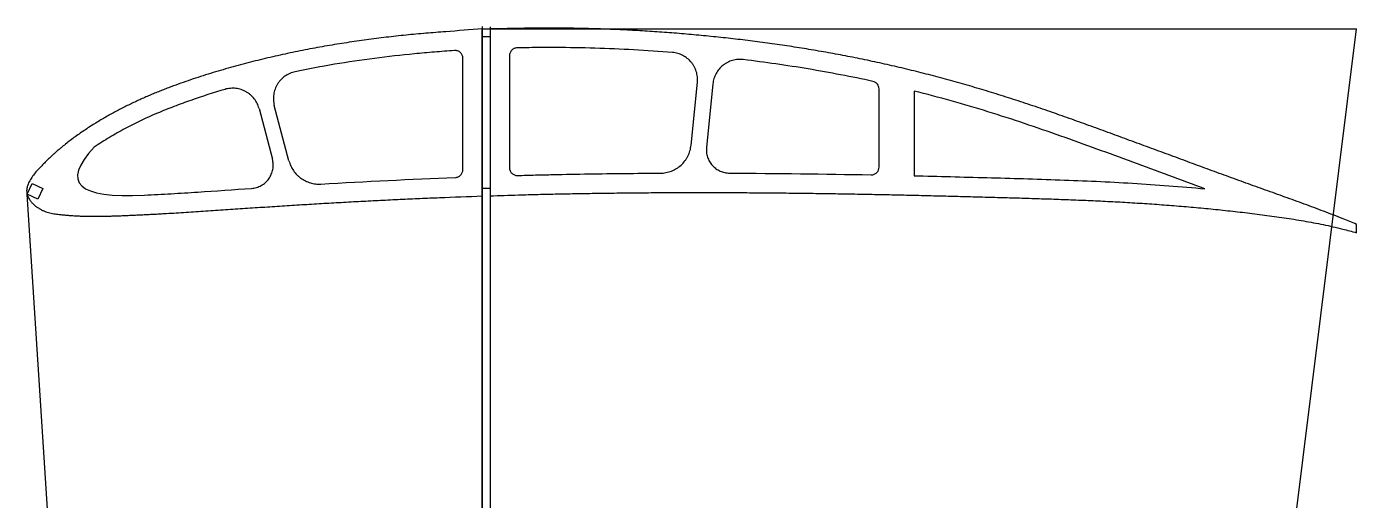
# Model space of a CAD drawing. Header units: millimetres. Extents: x -11497 to 404, y -3854 to 414.
# Drawn here: x -7866.4 to -7524.4, y -1705.2 to -1583.3 of the extents above; entities that cross this region are included whole.
import ezdxf

# ---------------------------------------------------------------- set-up
doc = ezdxf.new("R2010")
doc.units = ezdxf.units.MM
doc.layers.add('7', color=1, linetype='Continuous')
doc.layers.add('剖面线层', color=2, linetype='Continuous', lineweight=25)

msp = doc.modelspace()

# ---------------------------------------------------------------- linework, layer by layer
for p, q in [((-7749.1814, -1585.9297), (-7749.1814, -1583.9394)), ((-7747.1814, -1585.9297), (-7749.1814, -1585.9297)), ((-7747.1814, -1583.9297), (-7747.1814, -1585.9297)), ((-7749.1814, -1626.9079), (-7749.1814, -1624.9079)), ((-7749.1814, -1624.9079), (-7747.1814, -1624.9079)), ((-7747.1814, -1624.9079), (-7747.1814, -1626.8615))]:
    msp.add_line(p, q)
at = {"color": 7, "linetype": 'Continuous', "lineweight": 25}
for p, q in [((-7754.1814, -1620.1497), (-7754.1814, -1591.484)), ((-7742.1814, -1590.8058), (-7742.1814, -1619.6269)), ((-7695.4885, -1613.8386), (-7693.8636, -1597.6664)), ((-7689.8839, -1598.0685), (-7691.5267, -1614.4199)), ((-7647.142, -1619.4644), (-7647.142, -1599.3783)), ((-7638.142, -1599.9003), (-7638.142, -1621.7026)), ((-7798.8907, -1617.8893), (-7802.6675, -1603.5969)), ((-7806.5927, -1604.3996), (-7803.1492, -1617.4308)), ((-7848.9586, -1614.3426), (-7848.9582, -1614.343)), ((-7866.2181, -1626.4508), (-7864.9503, -1623.7318)), ((-7864.9503, -1623.7318), (-7862.2314, -1624.9997)), ((-7863.4992, -1627.7186), (-7866.2181, -1626.4508)), ((-7862.2314, -1624.9997), (-7863.4992, -1627.7186)), ((-7524.388, -1636.3591), (-7524.388, -1634.2078))]:
    msp.add_line(p, q, dxfattribs=at)
for points, knots in [([(-7749.1814, -1583.9394), (-7752.3142, -1584.1586), (-7757.1475, -1584.5434), (-7763.6863, -1585.0322), (-7768.7878, -1585.5162), (-7773.8808, -1586.0735), (-7778.9628, -1586.7188), (-7784.0325, -1587.4507), (-7789.0882, -1588.2738), (-7793.3055, -1589.0455), (-7796.6923, -1589.7134), (-7799.2534, -1590.2488), (-7801.8088, -1590.8076), (-7804.3577, -1591.3951), (-7806.9005, -1592.009), (-7809.4373, -1592.6504), (-7811.9897, -1593.3262), (-7814.5572, -1594.0358), (-7817.1378, -1594.7838), (-7819.7084, -1595.5641), (-7822.2672, -1596.3824), (-7824.8149, -1597.2358), (-7827.3496, -1598.1299), (-7829.4651, -1598.9174), (-7831.1692, -1599.5747), (-7832.4654, -1600.0908), (-7833.757, -1600.6181), (-7835.0415, -1601.1609), (-7836.3198, -1601.7156), (-7837.5901, -1602.2866), (-7838.8726, -1602.8835), (-7840.168, -1603.5052), (-7841.4732, -1604.1576), (-7842.7711, -1604.826), (-7844.0585, -1605.5166), (-7845.339, -1606.2266), (-7846.6113, -1606.9585), (-7847.9113, -1607.7321), (-7849.2363, -1608.5491), (-7850.5818, -1609.4117), (-7851.9101, -1610.2961), (-7853.2153, -1611.2024), (-7854.4941, -1612.1262), (-7855.7397, -1613.0689), (-7856.7975, -1613.9048), (-7857.6757, -1614.6305), (-7858.3921, -1615.2374), (-7859.1008, -1615.8628), (-7859.8116, -1616.5058), (-7860.5271, -1617.1762), (-7861.2533, -1617.8772), (-7862.0756, -1618.6951), (-7862.9916, -1619.6295), (-7863.9546, -1620.6965), (-7864.8383, -1621.8037), (-7865.5791, -1622.9432), (-7866.1188, -1624.1041), (-7866.3992, -1625.2897), (-7866.3159, -1626.3259), (-7866.1013, -1626.9949), (-7865.8434, -1627.4311), (-7865.6052, -1627.9062), (-7865.1299, -1628.4884), (-7864.546, -1629.0895), (-7863.8841, -1629.633), (-7863.175, -1630.1166), (-7862.4604, -1630.5134), (-7861.7566, -1630.8258), (-7861.075, -1631.0679), (-7860.3874, -1631.2592), (-7859.6955, -1631.4101), (-7858.9994, -1631.5268), (-7858.3005, -1631.6215), (-7857.416, -1631.7204), (-7856.3457, -1631.8229), (-7855.0888, -1631.9236), (-7853.8282, -1632.0014), (-7852.5653, -1632.0589), (-7851.3009, -1632.101), (-7850.0355, -1632.1233), (-7848.7691, -1632.1326), (-7847.5027, -1632.1238), (-7846.2367, -1632.1043), (-7844.9718, -1632.0732), (-7843.7075, -1632.0333), (-7842.4433, -1631.9861), (-7841.1792, -1631.9345), (-7839.9144, -1631.8782), (-7838.6492, -1631.8203), (-7837.3831, -1631.7625), (-7836.1174, -1631.7001), (-7834.8515, -1631.6377), (-7833.5859, -1631.5735), (-7832.32, -1631.5054), (-7830.6309, -1631.4127), (-7828.5192, -1631.2911), (-7825.9853, -1631.1349), (-7823.4523, -1630.9743), (-7820.9196, -1630.8059), (-7818.3874, -1630.6358), (-7815.8547, -1630.4634), (-7813.3218, -1630.2892), (-7810.7884, -1630.1188), (-7808.2553, -1629.9476), (-7805.7223, -1629.7813), (-7803.1896, -1629.6142), (-7800.6566, -1629.4511), (-7798.123, -1629.2909), (-7794.7463, -1629.0815), (-7790.5265, -1628.8273), (-7785.4638, -1628.5364), (-7780.4012, -1628.2614), (-7775.3383, -1627.9989), (-7770.2741, -1627.7541), (-7765.2083, -1627.5228), (-7758.1778, -1627.2279), (-7752.8352, -1627.0269), (-7749.1814, -1626.9079)], [0, 0, 0, 0, 0.037810127, 0.058378142, 0.078944165, 0.099502757, 0.120062306, 0.140618196, 0.161171844, 0.181730392, 0.192232993, 0.202733734, 0.213231801, 0.223726436, 0.234226583, 0.244725708, 0.255230035, 0.266014973, 0.276796177, 0.287577874, 0.298358395, 0.309139928, 0.31992681, 0.330717371, 0.336315928, 0.341916893, 0.34751551, 0.353112043, 0.35870546, 0.364292741, 0.369880161, 0.375736121, 0.381592742, 0.387447349, 0.393312559, 0.399182199, 0.405074118, 0.410984135, 0.41739554, 0.423814744, 0.430225953, 0.436607106, 0.442946104, 0.449218507, 0.455412895, 0.459176702, 0.462934888, 0.466716263, 0.470556156, 0.474475231, 0.47851987, 0.482707985, 0.488439354, 0.49427259, 0.500005689, 0.505479778, 0.510596009, 0.515360546, 0.519964911, 0.522941483, 0.523713317, 0.526061566, 0.529321954, 0.532702959, 0.536149006, 0.539609724, 0.543025292, 0.545975002, 0.548870241, 0.551727175, 0.554561889, 0.557391908, 0.560223219, 0.563052882, 0.568106577, 0.573167981, 0.578234398, 0.583311455, 0.588388324, 0.593465992, 0.598549122, 0.603634584, 0.60871431, 0.613792524, 0.618869059, 0.62394358, 0.629023617, 0.634100922, 0.639186879, 0.644273168, 0.649360468, 0.654444114, 0.659532454, 0.664617865, 0.669708001, 0.679898873, 0.690085219, 0.700273946, 0.710457126, 0.720645539, 0.730830795, 0.741020462, 0.751213282, 0.761401695, 0.771588867, 0.781775629, 0.79196117, 0.802149496, 0.812340623, 0.832694999, 0.853048018, 0.873395476, 0.893737901, 0.914086761, 0.934438591, 0.95479294, 0.998807953, 0.998807953, 0.998807953, 0.998807953]), ([(-7524.388, -1634.2078), (-7525.524, -1633.7144), (-7527.5068, -1632.9139), (-7530.3148, -1631.7918), (-7532.8071, -1630.8316), (-7535.2927, -1629.8935), (-7537.7848, -1628.9736), (-7540.2815, -1628.0658), (-7542.7817, -1627.168), (-7545.2829, -1626.2712), (-7548.6192, -1625.0799), (-7552.784, -1623.5774), (-7557.7757, -1621.7623), (-7562.7635, -1619.9398), (-7567.7468, -1618.106), (-7572.7297, -1616.2704), (-7577.7127, -1614.4315), (-7582.6887, -1612.5977), (-7587.6578, -1610.7697), (-7592.6226, -1608.9591), (-7597.5951, -1607.1719), (-7602.5777, -1605.4161), (-7607.576, -1603.7042), (-7612.592, -1602.0433), (-7617.5931, -1600.4559), (-7622.5794, -1598.9479), (-7627.55, -1597.5219), (-7632.5396, -1596.1655), (-7637.5484, -1594.882), (-7642.5752, -1593.6709), (-7647.6198, -1592.5323), (-7652.654, -1591.4765), (-7657.6752, -1590.4993), (-7662.6813, -1589.6003), (-7667.6987, -1588.7728), (-7672.7266, -1588.0107), (-7677.7648, -1587.3153), (-7682.812, -1586.6818), (-7687.857, -1586.1117), (-7692.8977, -1585.602), (-7697.9329, -1585.1519), (-7702.972, -1584.7616), (-7708.0147, -1584.433), (-7713.0612, -1584.1628), (-7718.1115, -1583.957), (-7723.1673, -1583.8128), (-7728.2264, -1583.7288), (-7733.2883, -1583.7135), (-7739.6068, -1583.7709), (-7744.2369, -1583.9015), (-7747.1814, -1583.9297)], [0, 0, 0, 0, 0.015987774, 0.027603423, 0.039037682, 0.050468654, 0.061901065, 0.073332522, 0.084764442, 0.096196547, 0.107635555, 0.13049922, 0.153355397, 0.176207116, 0.199054455, 0.221907143, 0.24476251, 0.267624717, 0.290371373, 0.313115788, 0.335849145, 0.358586315, 0.381317376, 0.404055046, 0.426798515, 0.449053993, 0.471304814, 0.493555415, 0.515804196, 0.538055804, 0.560305634, 0.58256543, 0.604458081, 0.626342623, 0.64822472, 0.670106377, 0.69199188, 0.713881813, 0.735775608, 0.757534826, 0.779287847, 0.80103746, 0.82278231, 0.844525637, 0.866279057, 0.888033004, 0.909820868, 0.931599156, 0.953379782, 0.991393692, 0.991393692, 0.991393692, 0.991393692]), ([(-7756.3344, -1589.4899), (-7758.0544, -1589.6219), (-7759.7747, -1589.751), (-7763.2139, -1590.0239), (-7764.9323, -1590.1725), (-7770.082, -1590.6745), (-7773.5103, -1591.059), (-7780.3544, -1591.9551), (-7783.7714, -1592.4628), (-7790.5738, -1593.6096), (-7793.9612, -1594.2488), (-7797.3342, -1594.957)], [0, 0, 0, 0, 0.125, 0.125, 0.25, 0.25, 0.5, 0.5, 0.75, 0.75, 1, 1, 1, 1]), ([(-7754.1814, -1591.484), (-7754.1814, -1591.3455), (-7754.1956, -1591.2093), (-7754.2514, -1590.9418), (-7754.2938, -1590.8088), (-7754.4037, -1590.5574), (-7754.4709, -1590.4385), (-7754.63, -1590.2144), (-7754.7218, -1590.1098), (-7755.0224, -1589.8313), (-7755.2638, -1589.686), (-7755.6512, -1589.5507), (-7755.787, -1589.5185), (-7756.0592, -1589.483), (-7756.1963, -1589.4793), (-7756.3344, -1589.4899)], [0, 0, 0, 0, 0.125, 0.125, 0.25, 0.25, 0.375, 0.375, 0.5, 0.5, 0.75, 0.75, 0.875, 0.875, 1, 1, 1, 1]), ([(-7740.2213, -1588.8062), (-7740.3516, -1588.8088), (-7740.4796, -1588.824), (-7740.7309, -1588.8785), (-7740.8554, -1588.9184), (-7741.0931, -1589.021), (-7741.2056, -1589.0832), (-7741.4182, -1589.2289), (-7741.5189, -1589.3133), (-7741.6994, -1589.4972), (-7741.7802, -1589.5972), (-7741.9227, -1589.8136), (-7741.9836, -1589.9291), (-7742.1297, -1590.286), (-7742.1814, -1590.5451), (-7742.1814, -1590.8058)], [0, 0, 0, 0, 0.125, 0.125, 0.25, 0.25, 0.375, 0.375, 0.5, 0.5, 0.625, 0.625, 0.75, 0.75, 1, 1, 1, 1]), ([(-7700.2835, -1589.9877), (-7706.9123, -1589.4663), (-7713.5544, -1589.1019), (-7723.5385, -1588.8022), (-7726.8699, -1588.7421), (-7731.8726, -1588.7181), (-7733.5411, -1588.7212), (-7736.8798, -1588.7474), (-7738.5502, -1588.7728), (-7740.2213, -1588.8062)], [0, 0, 0, 0, 0.5, 0.5, 0.75, 0.75, 0.875, 0.875, 1, 1, 1, 1]), ([(-7693.8636, -1597.6664), (-7693.8168, -1597.2001), (-7693.817, -1596.7363), (-7693.9087, -1595.8134), (-7694.0021, -1595.3504), (-7694.2748, -1594.4649), (-7694.4537, -1594.0388), (-7694.7867, -1593.425), (-7694.9091, -1593.2241), (-7695.1706, -1592.8396), (-7695.3101, -1592.6549), (-7695.7546, -1592.1232), (-7696.0871, -1591.7969), (-7696.8166, -1591.2124), (-7697.2048, -1590.9607), (-7698.0265, -1590.536), (-7698.4648, -1590.3621), (-7699.3592, -1590.1071), (-7699.8163, -1590.0245), (-7700.2835, -1589.9877)], [0, 0, 0, 0, 0.125, 0.125, 0.25, 0.25, 0.375, 0.375, 0.4375, 0.4375, 0.5, 0.5, 0.625, 0.625, 0.75, 0.75, 0.875, 0.875, 1, 1, 1, 1]), ([(-7682.0615, -1591.8195), (-7682.5268, -1591.7625), (-7682.9907, -1591.7525), (-7683.9157, -1591.8238), (-7684.3808, -1591.9068), (-7685.2725, -1592.1597), (-7685.7026, -1592.329), (-7686.324, -1592.6483), (-7686.5277, -1592.7662), (-7686.9181, -1593.019), (-7687.1059, -1593.1543), (-7687.6477, -1593.5869), (-7687.9815, -1593.912), (-7688.5826, -1594.6285), (-7688.843, -1595.0111), (-7689.286, -1595.8233), (-7689.4697, -1596.2578), (-7689.7444, -1597.1467), (-7689.837, -1597.6021), (-7689.8839, -1598.0685)], [0, 0, 0, 0, 0.125, 0.125, 0.25, 0.25, 0.375, 0.375, 0.4375, 0.4375, 0.5, 0.5, 0.625, 0.625, 0.75, 0.75, 0.875, 0.875, 1, 1, 1, 1]), ([(-7648.7177, -1597.4241), (-7654.2521, -1596.22), (-7659.7986, -1595.1586), (-7670.9141, -1593.3015), (-7676.483, -1592.5037), (-7682.0615, -1591.8195)], [0, 0, 0, 0, 0.5, 0.5, 1, 1, 1, 1]), ([(-7797.3342, -1594.957), (-7797.8015, -1595.0551), (-7798.2517, -1595.199), (-7799.1187, -1595.5754), (-7799.5384, -1595.8109), (-7800.3103, -1596.3536), (-7800.6666, -1596.6616), (-7801.1554, -1597.1801), (-7801.3105, -1597.3625), (-7801.5984, -1597.7379), (-7801.8659, -1598.126), (-7802.0931, -1598.5389), (-7802.2998, -1598.9645), (-7802.3933, -1599.185), (-7802.6378, -1599.8542), (-7802.7536, -1600.3107), (-7802.8928, -1601.244), (-7802.9152, -1601.7248), (-7802.8628, -1602.6685), (-7802.7895, -1603.1353), (-7802.6675, -1603.5969)], [0, 0, 0, 0, 0.125, 0.125, 0.25, 0.25, 0.375, 0.375, 0.4375, 0.4375, 0.5, 0.5625, 0.5625, 0.625, 0.625, 0.75, 0.75, 0.875, 0.875, 1, 1, 1, 1]), ([(-7815.3442, -1599.4732), (-7818.3097, -1600.3468), (-7821.2456, -1601.2861), (-7825.5963, -1602.8133), (-7827.0374, -1603.3426), (-7829.9007, -1604.4437), (-7831.3226, -1605.0156), (-7835.5527, -1606.8113), (-7838.3231, -1608.119), (-7842.3835, -1610.2921), (-7843.7212, -1611.0517), (-7846.3649, -1612.6412), (-7847.6708, -1613.4715), (-7848.9582, -1614.343)], [0, 0, 0, 0, 0.25, 0.25, 0.375, 0.375, 0.5, 0.5, 0.75, 0.75, 0.875, 0.875, 1, 1, 1, 1]), ([(-7806.5927, -1604.3996), (-7806.713, -1603.9445), (-7806.8768, -1603.5085), (-7807.289, -1602.6732), (-7807.5405, -1602.2709), (-7808.1102, -1601.5352), (-7808.4292, -1601.1982), (-7808.9601, -1600.7394), (-7809.1464, -1600.5941), (-7809.5284, -1600.3258), (-7809.9217, -1600.0781), (-7810.3371, -1599.8707), (-7810.7638, -1599.6836), (-7810.9838, -1599.6), (-7811.6533, -1599.3834), (-7812.1074, -1599.2855), (-7813.0306, -1599.1801), (-7813.5044, -1599.1734), (-7814.4344, -1599.2541), (-7814.8928, -1599.3402), (-7815.3442, -1599.4732)], [0, 0, 0, 0, 0.125, 0.125, 0.25, 0.25, 0.375, 0.375, 0.4375, 0.4375, 0.5, 0.5625, 0.5625, 0.625, 0.625, 0.75, 0.75, 0.875, 0.875, 1, 1, 1, 1]), ([(-7647.142, -1599.3783), (-7647.142, -1599.15), (-7647.1801, -1598.928), (-7647.3321, -1598.4975), (-7647.442, -1598.3007), (-7647.7285, -1597.9455), (-7647.8978, -1597.7964), (-7648.286, -1597.5569), (-7648.4946, -1597.4727), (-7648.7177, -1597.4241)], [0, 0, 0, 0, 0.25, 0.25, 0.5, 0.5, 0.75, 0.75, 1, 1, 1, 1]), ([(-7563.3255, -1625.0573), (-7569.5092, -1622.7929), (-7575.686, -1620.5093), (-7588.0435, -1615.9532), (-7594.2233, -1613.6757), (-7606.6315, -1609.2813), (-7612.8618, -1607.1698), (-7625.4232, -1603.2771), (-7631.7558, -1601.5009), (-7638.142, -1599.9003)], [0, 0, 0, 0, 0.25, 0.25, 0.5, 0.5, 0.75, 0.75, 1, 1, 1, 1]), ([(-7703.4065, -1621.0361), (-7702.914, -1621.0336), (-7702.4286, -1620.986), (-7701.7109, -1620.8493), (-7701.4734, -1620.7928), (-7701.002, -1620.6574), (-7700.7682, -1620.5783), (-7700.0857, -1620.3123), (-7699.6513, -1620.0954), (-7698.8232, -1619.583), (-7698.4268, -1619.2843), (-7697.706, -1618.6291), (-7697.3778, -1618.2712), (-7696.9343, -1617.6886), (-7696.794, -1617.4856), (-7696.534, -1617.0697), (-7696.4144, -1616.8572), (-7696.0861, -1616.2061), (-7695.9074, -1615.7542), (-7695.6324, -1614.8138), (-7695.5377, -1614.3287), (-7695.4885, -1613.8386)], [0, 0, 0, 0, 0.125, 0.125, 0.1875, 0.1875, 0.25, 0.25, 0.375, 0.375, 0.5, 0.5, 0.625, 0.625, 0.6875, 0.6875, 0.75, 0.75, 0.875, 0.875, 1, 1, 1, 1]), ([(-7808.5581, -1624.9567), (-7808.1142, -1624.9271), (-7807.681, -1624.8493), (-7807.0467, -1624.6622), (-7806.8368, -1624.5876), (-7806.4283, -1624.4161), (-7806.2303, -1624.3197), (-7805.8468, -1624.1065), (-7805.6612, -1623.9896), (-7805.3023, -1623.735), (-7805.1283, -1623.5967), (-7804.6314, -1623.1543), (-7804.3378, -1622.8279), (-7803.8242, -1622.1141), (-7803.6038, -1621.7231), (-7803.2592, -1620.9153), (-7803.1315, -1620.4941), (-7802.9695, -1619.6198), (-7802.938, -1619.1817), (-7802.9703, -1618.3037), (-7803.0355, -1617.8609), (-7803.1492, -1617.4308)], [0, 0, 0, 0, 0.125, 0.125, 0.1875, 0.1875, 0.25, 0.25, 0.3125, 0.3125, 0.375, 0.375, 0.5, 0.5, 0.625, 0.625, 0.75, 0.75, 0.875, 0.875, 1, 1, 1, 1]), ([(-7691.5267, -1614.4199), (-7691.5688, -1614.8389), (-7691.5666, -1615.2557), (-7691.4762, -1616.0846), (-7691.3863, -1616.4995), (-7691.1266, -1617.2895), (-7690.9569, -1617.6689), (-7690.5353, -1618.3956), (-7690.2884, -1618.7334), (-7689.8711, -1619.196), (-7689.7239, -1619.3431), (-7689.4128, -1619.6231), (-7689.2485, -1619.7561), (-7688.7418, -1620.124), (-7688.3824, -1620.3319), (-7687.8109, -1620.5874), (-7687.6137, -1620.6635), (-7687.2158, -1620.7935), (-7687.0149, -1620.8476), (-7686.4065, -1620.9785), (-7685.9933, -1621.0239), (-7685.5722, -1621.0255)], [0, 0, 0, 0, 0.125, 0.125, 0.25, 0.25, 0.375, 0.375, 0.5, 0.5, 0.5625, 0.5625, 0.625, 0.625, 0.75, 0.75, 0.8125, 0.8125, 0.875, 0.875, 1, 1, 1, 1]), ([(-7798.8907, -1617.8893), (-7798.7729, -1618.335), (-7798.6185, -1618.7647), (-7798.3336, -1619.3861), (-7798.2297, -1619.5894), (-7798.0038, -1619.988), (-7797.8812, -1620.1841), (-7797.4921, -1620.7508), (-7797.2033, -1621.1023), (-7796.7271, -1621.5908), (-7796.5611, -1621.7472), (-7796.2145, -1622.0467), (-7796.0331, -1622.1902), (-7795.4765, -1622.593), (-7795.0865, -1622.827), (-7794.4737, -1623.1272), (-7794.2648, -1623.2188), (-7793.8374, -1623.3846), (-7793.6184, -1623.4588), (-7792.9593, -1623.6511), (-7792.5135, -1623.7405), (-7791.6092, -1623.8433), (-7791.1481, -1623.8563), (-7790.6879, -1623.8293)], [0, 0, 0, 0, 0.125, 0.125, 0.1875, 0.1875, 0.25, 0.25, 0.375, 0.375, 0.4375, 0.4375, 0.5, 0.5, 0.625, 0.625, 0.6875, 0.6875, 0.75, 0.75, 0.875, 0.875, 1, 1, 1, 1]), ([(-7756.1056, -1622.1488), (-7755.9768, -1622.1439), (-7755.8506, -1622.1268), (-7755.603, -1622.069), (-7755.4806, -1622.0278), (-7755.2469, -1621.9231), (-7755.1365, -1621.8602), (-7754.928, -1621.7139), (-7754.8294, -1621.6294), (-7754.6526, -1621.4458), (-7754.5735, -1621.3463), (-7754.4343, -1621.1318), (-7754.3746, -1621.017), (-7754.2318, -1620.6634), (-7754.1814, -1620.4075), (-7754.1814, -1620.1497)], [0, 0, 0, 0, 0.125, 0.125, 0.25, 0.25, 0.375, 0.375, 0.5, 0.5, 0.625, 0.625, 0.75, 0.75, 1, 1, 1, 1]), ([(-7742.1814, -1619.6269), (-7742.1814, -1619.7616), (-7742.1679, -1619.894), (-7742.1152, -1620.1544), (-7742.0752, -1620.2838), (-7741.9711, -1620.5297), (-7741.9074, -1620.6462), (-7741.7568, -1620.8664), (-7741.6694, -1620.9701), (-7741.3833, -1621.2478), (-7741.1528, -1621.3956), (-7740.7814, -1621.5398), (-7740.6514, -1621.5759), (-7740.3872, -1621.6212), (-7740.2539, -1621.6306), (-7740.1193, -1621.6264)], [0, 0, 0, 0, 0.125, 0.125, 0.25, 0.25, 0.375, 0.375, 0.5, 0.5, 0.75, 0.75, 0.875, 0.875, 1, 1, 1, 1]), ([(-7649.1815, -1621.4629), (-7649.0479, -1621.4656), (-7648.9162, -1621.4549), (-7648.6567, -1621.4081), (-7648.5275, -1621.3713), (-7648.281, -1621.2736), (-7648.1639, -1621.2131), (-7647.9419, -1621.0691), (-7647.8368, -1620.9849), (-7647.5539, -1620.7079), (-7647.4011, -1620.4833), (-7647.1965, -1619.9975), (-7647.142, -1619.7318), (-7647.142, -1619.4644)], [0, 0, 0, 0, 0.125, 0.125, 0.25, 0.25, 0.375, 0.375, 0.5, 0.5, 0.75, 0.75, 1, 1, 1, 1]), ([(-7740.1193, -1621.6264), (-7738.5903, -1621.5789), (-7737.061, -1621.5416), (-7734.0024, -1621.4704), (-7732.4731, -1621.433), (-7727.8849, -1621.3323), (-7724.8257, -1621.2759), (-7715.6474, -1621.1299), (-7709.527, -1621.0676), (-7703.4065, -1621.0361)], [0, 0, 0, 0, 0.125, 0.125, 0.25, 0.25, 0.5, 0.5, 1, 1, 1, 1]), ([(-7638.142, -1621.7026), (-7631.8942, -1621.8493), (-7625.6463, -1622.0127), (-7613.1516, -1622.3504), (-7606.9052, -1622.5274), (-7594.423, -1622.9766), (-7588.1878, -1623.2537), (-7575.7391, -1623.9996), (-7569.5257, -1624.4694), (-7563.3255, -1625.0573)], [0, 0, 0, 0, 0.25, 0.25, 0.5, 0.5, 0.75, 0.75, 1, 1, 1, 1]), ([(-7836.0481, -1626.6897), (-7833.7555, -1626.5767), (-7831.4635, -1626.4533), (-7826.8809, -1626.1826), (-7824.5901, -1626.0366), (-7817.7188, -1625.5825), (-7813.1389, -1625.2616), (-7808.5581, -1624.9567)], [0, 0, 0, 0, 0.25, 0.25, 0.5, 0.5, 1, 1, 1, 1]), ([(-7747.1814, -1626.8615), (-7744.7555, -1626.799), (-7740.6452, -1626.6273), (-7734.8457, -1626.4928), (-7729.7849, -1626.3726), (-7724.7248, -1626.2776), (-7719.6664, -1626.1934), (-7714.6105, -1626.1291), (-7709.5552, -1626.0762), (-7704.5004, -1626.0418), (-7699.4452, -1626.0182), (-7694.3891, -1626.0105), (-7689.3328, -1626.0133), (-7684.278, -1626.0301), (-7679.225, -1626.0581), (-7674.173, -1626.0988), (-7669.1215, -1626.1496), (-7664.0697, -1626.2132), (-7659.0174, -1626.2873), (-7653.9648, -1626.3731), (-7648.9128, -1626.4676), (-7643.8627, -1626.5752), (-7638.8134, -1626.6876), (-7633.7648, -1626.8095), (-7628.7154, -1626.9367), (-7623.6652, -1627.0691), (-7618.6141, -1627.2057), (-7613.5632, -1627.3447), (-7608.5136, -1627.4937), (-7603.4654, -1627.6542), (-7598.4186, -1627.8362), (-7593.3723, -1628.0405), (-7588.3268, -1628.2783), (-7583.2799, -1628.5517), (-7578.2331, -1628.8657), (-7573.1874, -1629.2272), (-7568.1457, -1629.6348), (-7563.1079, -1630.0916), (-7558.0744, -1630.6048), (-7553.0447, -1631.173), (-7548.8514, -1631.6958), (-7545.4927, -1632.1476), (-7542.9676, -1632.509), (-7540.4471, -1632.8939), (-7537.933, -1633.3123), (-7535.426, -1633.7649), (-7532.9277, -1634.2612), (-7530.4225, -1634.8033), (-7527.5728, -1635.4928), (-7525.5517, -1635.9992), (-7524.388, -1636.3591)], [0.007565579, 0.007565579, 0.007565579, 0.007565579, 0.039898338, 0.062375182, 0.084856831, 0.107347172, 0.129807277, 0.152263507, 0.174716737, 0.197166748, 0.219614308, 0.24207271, 0.264533569, 0.286983546, 0.309422927, 0.331860714, 0.354297153, 0.376732241, 0.399175083, 0.421621345, 0.444062332, 0.466498061, 0.488924444, 0.511354789, 0.533784812, 0.556223473, 0.578666397, 0.601109154, 0.623547151, 0.645975927, 0.668404475, 0.690833213, 0.713267434, 0.735703901, 0.758175394, 0.780639748, 0.80310346, 0.825569188, 0.848036127, 0.870516133, 0.893008687, 0.904338802, 0.91566953, 0.926994857, 0.938311018, 0.949626763, 0.960935433, 0.97224771, 0.983775525, 1, 1, 1, 1])]:
    msp.add_open_spline(points, degree=3, knots=knots, dxfattribs=at)
for points in [[(-7848.9586, -1614.3426), (-7857.5614, -1623.5221), (-7853.2579, -1627.6378), (-7836.0481, -1626.6897)], [(-7790.6879, -1623.8293), (-7779.1644, -1623.1519), (-7767.6372, -1622.5863), (-7756.1056, -1622.1488)], [(-7685.5722, -1621.0255), (-7673.4407, -1621.0714), (-7661.3106, -1621.223), (-7649.1815, -1621.4629)]]:
    msp.add_open_spline(points, degree=3, dxfattribs=at)
at = {"layer": '7'}
for p, q in [((-7749.1814, -1583.3289), (-7749.1814, -2290.8719)), ((-7747.1814, -1583.3613), (-7747.1814, -2290.8719))]:
    msp.add_line(p, q, dxfattribs=at)
at = {"layer": '剖面线层'}
for p, q in [((-7749.1814, -1708.9394), (-7749.1814, -1583.9394)), ((-7749.1814, -1583.9394), (-7524.388, -1583.9394)), ((-7605.0679, -2233.9394), (-7524.388, -1583.9394)), ((-7825.346, -2262.3702), (-7866.2181, -1626.4508))]:
    msp.add_line(p, q, dxfattribs=at)

doc.saveas('drawing.dxf')
